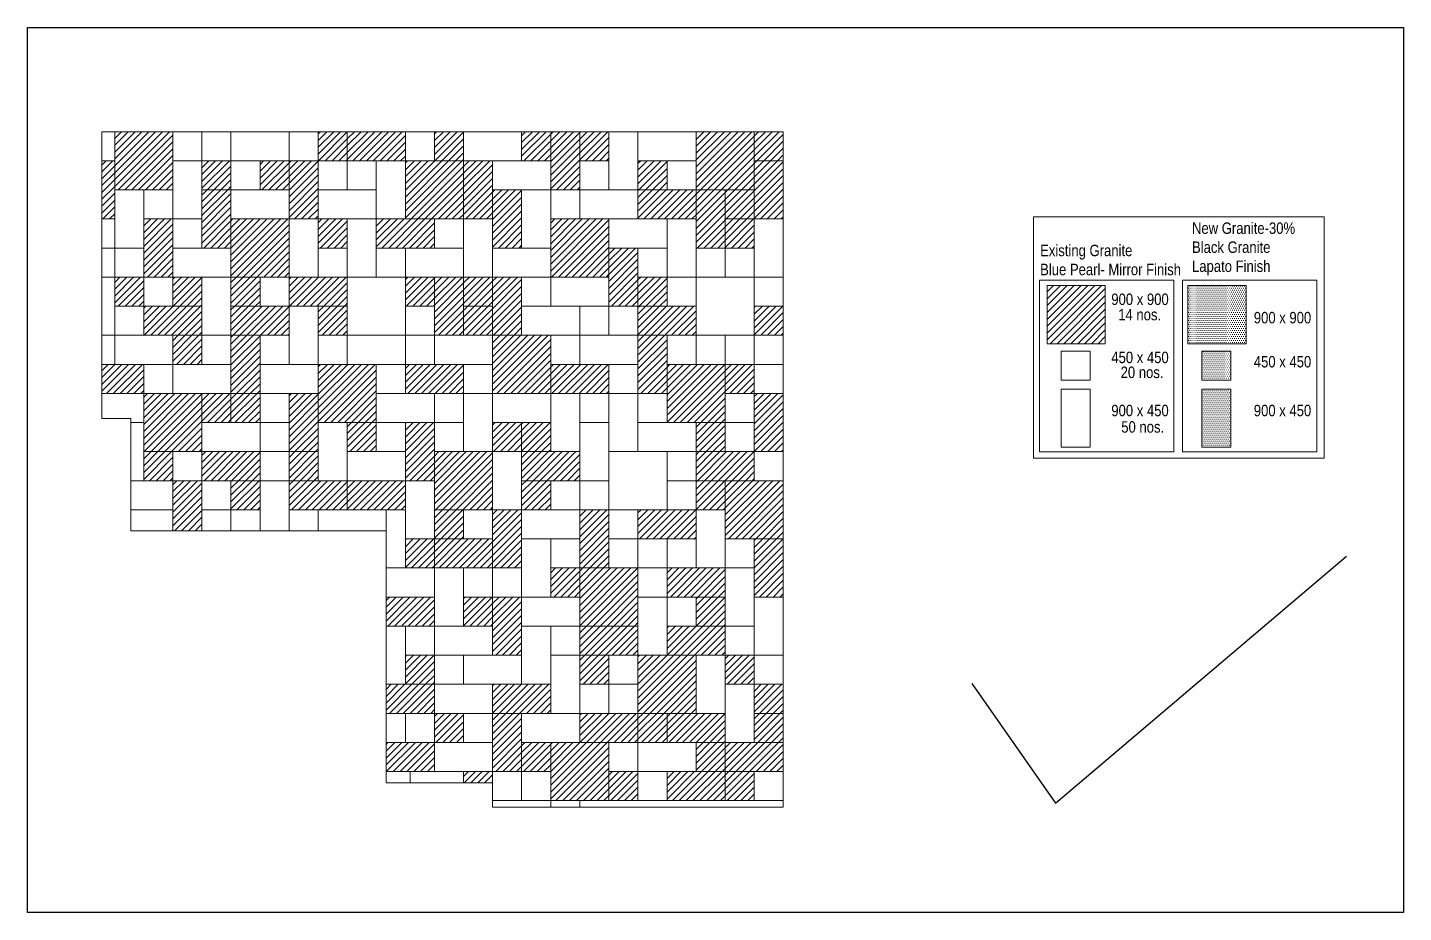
# Model space of a CAD drawing. Header units: millimetres. Extents: x -122165 to 59500, y -31598 to 53500.
# Drawn here: x -79095 to -57795, y -31598 to -17907 of the extents above; entities that cross this region are included whole.
import ezdxf

# ---------------------------------------------------------------- set-up
doc = ezdxf.new("R2010")
doc.units = ezdxf.units.MM
doc.header["$MEASUREMENT"] = 0
doc.layers.add('FLR_INT_Tile', color=7, linetype='Continuous', lineweight=18)
doc.styles.add('1812_INT_FD_FUR_000_R1A$0$ARC_CD_00_R5$0$Standard', font='ARIALN.TTF')

# ---------------------------------------------------------------- blocks, each defined once
blk = doc.blocks.new('FGD')
at = {"layer": 'FLR_INT_Tile', "lineweight": 30, "true_color": 0x636466}
h = blk.add_hatch(dxfattribs=at)
h.set_pattern_fill('ANSI31', color=251, scale=600)
h.paths.add_polyline_path([(65882, 23975), (66332, 23975), (66332, 23525), (65882, 23525)])
h.paths.add_polyline_path([(68132, 23975), (68582, 23975), (68582, 23525), (68132, 23525)])
h.paths.add_polyline_path([(69032, 23525), (69482, 23525), (69482, 23075), (69032, 23075)])
h.paths.add_polyline_path([(70382, 22625), (70832, 22625), (70832, 22175), (70382, 22175)])
h.paths.add_polyline_path([(69032, 21725), (69482, 21725), (69482, 21275), (69032, 21275)])
h.paths.add_polyline_path([(65432, 21275), (65432, 21725), (65882, 21725), (65882, 21275)])
h.paths.add_polyline_path([(64082, 20825), (64082, 21275), (64532, 21275), (64532, 20825)])
h.paths.add_polyline_path([(62282, 23525), (62732, 23525), (62732, 23075), (62282, 23075)])
h.paths.add_polyline_path([(63182, 23525), (63632, 23525), (63632, 23075), (63182, 23075)])
h.paths.add_polyline_path([(61832, 21725), (62282, 21725), (62282, 21275), (61832, 21275)])
h.paths.add_polyline_path([(60932, 21725), (61382, 21725), (61382, 21275), (60932, 21275)])
h.paths.add_polyline_path([(62732, 19925), (63182, 19925), (63182, 19475), (62732, 19475)])
h.paths.add_polyline_path([(64532, 19475), (64982, 19475), (64982, 19025), (64532, 19025)])
h.paths.add_polyline_path([(67232, 18575), (67682, 18575), (67682, 18125), (67232, 18125)])
h.paths.add_polyline_path([(69932, 18575), (70382, 18575), (70382, 18125), (69932, 18125)])
h.paths.add_polyline_path([(70382, 15875), (70832, 15875), (70832, 15425), (70382, 15425)])
h.paths.add_polyline_path([(66332, 16775), (66782, 16775), (66782, 16325), (66332, 16325)])
h.paths.add_polyline_path([(65882, 18125), (66332, 18125), (66332, 17675), (65882, 17675)])
h.paths.add_polyline_path([(65432, 17675), (65882, 17675), (65882, 17225), (65432, 17225)])
h.paths.add_polyline_path([(65432, 15875), (65882, 15875), (65882, 15425), (65432, 15425)])
h.paths.add_polyline_path([(65882, 14975), (66332, 14975), (66332, 14525), (65882, 14525)])
h.paths.add_polyline_path([(66332, 14075), (66782, 14075), (66782, 13900), (66332, 13900)])
h.paths.add_polyline_path([(67232, 14525), (67682, 14525), (67682, 14075), (67232, 14075)])
h.paths.add_polyline_path([(68582, 14075), (69032, 14075), (69032, 13625), (68582, 13625)])
h.paths.add_polyline_path([(69032, 14975), (69482, 14975), (69482, 14525), (69032, 14525)])
h.paths.add_polyline_path([(70832, 14975), (71282, 14975), (71282, 14525), (70832, 14525)])
h.paths.add_polyline_path([(70382, 14075), (70832, 14075), (70832, 13625), (70382, 13625)])
h.paths.add_polyline_path([(70832, 15425), (71282, 15425), (71282, 14975), (70832, 14975)])
h.paths.add_polyline_path([(69932, 16775), (70382, 16775), (70382, 16325), (69932, 16325)])
h.paths.add_polyline_path([(67682, 17225), (68132, 17225), (68132, 16775), (67682, 16775)])
h.paths.add_polyline_path([(66782, 19475), (67232, 19475), (67232, 19025), (66782, 19025)])
h.paths.add_polyline_path([(66332, 21275), (66782, 21275), (66782, 20825), (66332, 20825)])
h.paths.add_polyline_path([(67232, 23975), (67682, 23975), (67682, 23525), (67232, 23525)])
h.paths.add_polyline_path([(64082, 22625), (64532, 22625), (64532, 22175), (64082, 22175)])
h.paths.add_polyline_path([(64082, 23975), (64532, 23975), (64532, 23525), (64082, 23525)])
h.paths.add_polyline_path([(61832, 20825), (62282, 20825), (62282, 20375), (61832, 20375)])
h.paths.add_polyline_path([(61382, 19025), (61832, 19025), (61832, 18575), (61382, 18575)])
h.paths.add_polyline_path([(62732, 18575), (63182, 18575), (63182, 18125), (62732, 18125)])
h.paths.add_polyline_path([(70382, 20375), (70832, 20375), (70832, 19925), (70382, 19925)])
h.paths.add_polyline_path([(70832, 21275), (71282, 21275), (71282, 20825), (70832, 20825)])
h = blk.add_hatch(dxfattribs=at)
h.set_pattern_fill('ANSI31', color=251, scale=600)
h.paths.add_polyline_path([(61832, 23975), (60932, 23975), (60932, 23075), (61832, 23075)])
h.paths.add_polyline_path([(70382, 20375), (69482, 20375), (69482, 19475), (69932, 19475), (70382, 19475), (70382, 19925)])
h = blk.add_hatch(dxfattribs=at)
h.set_pattern_fill('ANSI31', color=251, scale=600)
h.paths.add_polyline_path([(68582, 22175), (69032, 22175), (69032, 21275), (68582, 21275)])
h.paths.add_polyline_path([(69032, 20825), (69482, 20825), (69482, 19925), (69032, 19925)])
h.paths.add_polyline_path([(70832, 19925), (71282, 19925), (71282, 19025), (70832, 19025)])
h.paths.add_polyline_path([(70832, 19025), (70832, 18575), (69932, 18575), (69932, 19025)])
h.paths.add_polyline_path([(63632, 19925), (64082, 19925), (64082, 19025), (63632, 19025)])
h.paths.add_polyline_path([(62282, 18575), (62282, 19025), (63182, 19025), (63182, 18575)])
h.paths.add_polyline_path([(62282, 17799), (61832, 17799), (61832, 18575), (62282, 18575)])
h.paths.add_polyline_path([(64532, 18575), (64532, 18125), (63632, 18125), (63632, 18575)])
h.paths.add_polyline_path([(65432, 19475), (65882, 19475), (65882, 18575), (65432, 18575)])
h.paths.add_polyline_path([(65432, 18575), (65432, 18125), (64532, 18125), (64532, 18575)])
h.paths.add_polyline_path([(65882, 17225), (65882, 17675), (66782, 17675), (66782, 17225)])
h.paths.add_polyline_path([(66782, 18125), (67232, 18125), (67232, 17225), (66782, 17225)])
h.paths.add_polyline_path([(69032, 17675), (69032, 18125), (69932, 18125), (69932, 17675)])
h.paths.add_polyline_path([(68132, 19025), (68132, 18575), (67232, 18575), (67232, 19025)])
h.paths.add_polyline_path([(67682, 15425), (67682, 14975), (66782, 14975), (66782, 15425)])
h.paths.add_polyline_path([(68132, 15875), (68132, 16325), (69032, 16325), (69032, 15875)])
h.paths.add_polyline_path([(70382, 16325), (70382, 15875), (69482, 15875), (69482, 16325)])
h.paths.add_polyline_path([(70382, 14975), (70382, 14525), (69482, 14525), (69482, 14975)])
h.paths.add_polyline_path([(71282, 14525), (71282, 14075), (70382, 14075), (70382, 14525)])
h.paths.add_polyline_path([(70382, 14075), (70382, 13625), (69482, 13625), (69482, 14075)])
h.paths.add_polyline_path([(65132, 14525), (65882, 14525), (65882, 14075), (65132, 14075)])
h.paths.add_polyline_path([(65132, 14975), (65132, 15425), (65882, 15425), (65882, 14975)])
h.paths.add_polyline_path([(63632, 23525), (64082, 23525), (64082, 22625), (63632, 22625)])
h.paths.add_polyline_path([(61382, 20825), (61382, 21275), (62282, 21275), (62282, 20825)])
h.paths.add_polyline_path([(65132, 16325), (65132, 16775), (65882, 16775), (65882, 16325)])
h.paths.add_polyline_path([(66782, 16775), (67232, 16775), (67232, 15875), (66782, 15875)])
h.paths.add_polyline_path([(69482, 16775), (69482, 17225), (70382, 17225), (70382, 16775)])
h.paths.add_polyline_path([(70832, 17675), (71282, 17675), (71282, 16775), (70832, 16775)])
h.paths.add_polyline_path([(66782, 22625), (66332, 22625), (66332, 23525), (66782, 23525)])
h.paths.add_polyline_path([(67232, 22175), (66782, 22175), (66782, 23075), (67232, 23075)])
h.paths.add_polyline_path([(67682, 23975), (68132, 23975), (68132, 23075), (67682, 23075)])
h.paths.add_polyline_path([(63632, 21275), (63632, 21725), (64532, 21725), (64532, 21275)])
h.paths.add_polyline_path([(68132, 18125), (68582, 18125), (68582, 17225), (68132, 17225)])
h.paths.add_polyline_path([(68132, 14525), (68132, 14975), (69032, 14975), (69032, 14525)])
h.paths.add_polyline_path([(66782, 14975), (67232, 14975), (67232, 14075), (66782, 14075)])
h.paths.add_polyline_path([(66332, 20825), (65882, 20825), (65882, 21725), (66332, 21725)])
h.paths.add_polyline_path([(67682, 19925), (67682, 20375), (68582, 20375), (68582, 19925)])
h.paths.add_polyline_path([(69032, 22625), (69032, 23075), (69932, 23075), (69932, 22625)])
h = blk.add_hatch(dxfattribs=at)
h.set_pattern_fill('ANSI31', color=251, scale=600)
h.paths.add_polyline_path([(71282, 23975), (70832, 23975), (70832, 23525), (71282, 23525)])
h.paths.add_polyline_path([(70832, 23075), (70382, 23075), (70382, 22625), (70832, 22625)])
h.paths.add_polyline_path([(66782, 21725), (66332, 21725), (66332, 21275), (66782, 21275)])
h.paths.add_polyline_path([(63182, 21725), (62732, 21725), (62732, 21275), (63182, 21275)])
h.paths.add_polyline_path([(62732, 19925), (62282, 19925), (62282, 19475), (62732, 19475)])
h.paths.add_polyline_path([(64082, 19025), (63632, 19025), (63632, 18575), (64082, 18575)])
h.paths.add_polyline_path([(67682, 19475), (67232, 19475), (67232, 19025), (67682, 19025)])
h.paths.add_polyline_path([(70382, 19475), (69932, 19475), (69932, 19025), (70382, 19025)])
h.paths.add_polyline_path([(68582, 15875), (68132, 15875), (68132, 15425), (68582, 15425)])
h.paths.add_polyline_path([(70382, 14525), (69932, 14525), (69932, 14075), (70382, 14075)])
h = blk.add_hatch(dxfattribs=at)
h.set_pattern_fill('ANSI31', color=251, scale=600)
h.paths.add_polyline_path([(71282, 23525), (70832, 23525), (70832, 22625), (71282, 22625)])
h.paths.add_polyline_path([(70382, 22625), (70382, 23075), (69932, 23075), (69932, 22625), (69932, 22625), (69932, 22175), (70382, 22175)])
h.paths.add_polyline_path([(65882, 22625), (64982, 22625), (64982, 22175), (65882, 22175)])
h.paths.add_polyline_path([(65432, 23975), (64532, 23975), (64532, 23525), (64982, 23525), (65432, 23525), (65432, 23525)])
h = blk.add_hatch(dxfattribs=at)
h.set_pattern_fill('ANSI31', color=251, scale=600)
h.paths.add_polyline_path([(69932, 23975), (70832, 23975), (70832, 23075), (69932, 23075)])
h = blk.add_hatch(dxfattribs=at)
h.set_pattern_fill('ANSI31', color=251, scale=600)
h.paths.add_polyline_path([(60732, 19925), (60732, 20375), (61382, 20375), (61382, 19925)])
h.paths.add_polyline_path([(60732, 23525), (60932, 23525), (60932, 22625), (60732, 22625)])
h.paths.add_polyline_path([(62732, 20825), (63182, 20825), (63182, 19925), (62732, 19925)])
h.paths.add_polyline_path([(69032, 20825), (69032, 21275), (69932, 21275), (69932, 20825)])
h = blk.add_hatch(dxfattribs=at)
h.set_pattern_fill('ANSI31', color=251, scale=600)
h.paths.add_polyline_path([(65432, 23525), (66332, 23525), (66332, 22625), (65432, 22625)])
h = blk.add_hatch(dxfattribs=at)
h.set_pattern_fill('ANSI31', color=251, scale=600)
h.paths.add_polyline_path([(62732, 23075), (62282, 23075), (62282, 22625), (62282, 22175), (62732, 22175), (62732, 22625)])
h.paths.add_polyline_path([(63632, 21275), (62732, 21275), (62732, 20825), (62732, 20825), (63182, 20825), (63632, 20825)])
h = blk.add_hatch(dxfattribs=at)
h.set_pattern_fill('ANSI31', color=251, scale=600)
h.paths.add_polyline_path([(67682, 20375), (67682, 20825), (67232, 20825), (66782, 20825), (66782, 20375), (66782, 20375), (66782, 19925), (67682, 19925)])
h.paths.add_polyline_path([(63632, 22625), (62732, 22625), (62732, 22175), (62732, 22175), (62732, 21725), (63182, 21725), (63632, 21725)])
h.paths.add_polyline_path([(62282, 19925), (61832, 19925), (61382, 19925), (61382, 19025), (61832, 19025), (62282, 19025)])
h.paths.add_polyline_path([(66782, 19025), (66332, 19025), (65882, 19025), (65882, 18575), (65882, 18125), (66332, 18125), (66782, 18125)])
h.paths.add_polyline_path([(69032, 17225), (68132, 17225), (68132, 16775), (68132, 16325), (69032, 16325)])
h.paths.add_polyline_path([(71282, 18575), (70382, 18575), (70382, 18125), (70382, 17675), (70832, 17675), (71282, 17675)])
h = blk.add_hatch(dxfattribs=at)
h.set_pattern_fill('ANSI31', color=251, scale=600)
h.paths.add_polyline_path([(61832, 22625), (61382, 22625), (61382, 22175), (61382, 21725), (61832, 21725)])
h.paths.add_polyline_path([(66332, 20375), (65432, 20375), (65432, 19925), (65882, 19925), (66332, 19925)])
h.paths.add_polyline_path([(67232, 21725), (66782, 21725), (66782, 21275), (66782, 21275), (66782, 20825), (67232, 20825)])
h = blk.add_hatch(dxfattribs=at)
h.set_pattern_fill('ANSI31', color=251, scale=600)
h.paths.add_polyline_path([(67682, 22625), (68582, 22625), (68582, 21725), (67682, 21725)])
h = blk.add_hatch(dxfattribs=at)
h.set_pattern_fill('ANSI31', color=251, scale=600)
h.paths.add_polyline_path([(64982, 20375), (64532, 20375), (64082, 20375), (64082, 19925), (64082, 19475), (64532, 19475), (64982, 19475), (64982, 19925), (64982, 19925)])
h = blk.add_hatch(dxfattribs=at)
h.set_pattern_fill('ANSI31', color=251, scale=600)
h.paths.add_polyline_path([(68582, 14525), (67682, 14525), (67682, 14075), (67682, 13625), (68132, 13625), (68582, 13625), (68582, 14075)])
h.paths.add_polyline_path([(69932, 15875), (69032, 15875), (69032, 15425), (69032, 14975), (69482, 14975), (69932, 14975)])
at = {"layer": 'FLR_INT_Tile', "elevation": -1}
for points in [[(71282, 23975), (60732, 23975), (60732, 19538), (61182, 19538), (61182, 17799), (65132, 17799), (65132, 13900), (66782, 13900), (66782, 13525), (71282, 13525), (71282, 23975)], [(62732, 19475), (62282, 19475)], [(66332, 15875), (66332, 15425)]]:
    blk.add_lwpolyline(points, dxfattribs=at)
for points in [[(60732, 23975), (60932, 23975), (60932, 23525), (60732, 23525)], [(60932, 23075), (61832, 23075), (61832, 23975), (60932, 23975)], [(61832, 23975), (62282, 23975), (62282, 23525), (61832, 23525)], [(62282, 23975), (62732, 23975), (62732, 23525), (62282, 23525)], [(62732, 23525), (62732, 23975), (63632, 23975), (63632, 23525)], [(63632, 23975), (64082, 23975), (64082, 23525), (63632, 23525)], [(64082, 23975), (64532, 23975), (64532, 23525), (64082, 23525)], [(64532, 23525), (64532, 23975), (65432, 23975), (65432, 23525)], [(65882, 23975), (66332, 23975), (66332, 23525), (65882, 23525)], [(67232, 23975), (67682, 23975), (67682, 23525), (67232, 23525)], [(67682, 23975), (68132, 23975), (68132, 23075), (67682, 23075)], [(68132, 23975), (68582, 23975), (68582, 23525), (68132, 23525)], [(68582, 23975), (69032, 23975), (69032, 23075), (68582, 23075)], [(69032, 23525), (69032, 23975), (69932, 23975), (69932, 23525)], [(69932, 23975), (70832, 23975), (70832, 23075), (69932, 23075)], [(70832, 23975), (71282, 23975), (71282, 23525), (70832, 23525)], [(60732, 23525), (60932, 23525), (60932, 22625), (60732, 22625)], [(61832, 23525), (62282, 23525), (62282, 22625), (61832, 22625)], [(62282, 23525), (62732, 23525), (62732, 23075), (62282, 23075)], [(63182, 23525), (63632, 23525), (63632, 23075), (63182, 23075)], [(63632, 23525), (64082, 23525), (64082, 22625), (63632, 22625)], [(64532, 23525), (64982, 23525), (64982, 23075), (64532, 23075)], [(65432, 22625), (64982, 22625), (64982, 23525), (65432, 23525)], [(65432, 23525), (66332, 23525), (66332, 22625), (65432, 22625)], [(66782, 22625), (66332, 22625), (66332, 23525), (66782, 23525)], [(66782, 23075), (66782, 23525), (67682, 23525), (67682, 23075)], [(68132, 23525), (68582, 23525), (68582, 23075), (68132, 23075)], [(69032, 23525), (69482, 23525), (69482, 23075), (69032, 23075)], [(69482, 23525), (69932, 23525), (69932, 23075), (69482, 23075)], [(70832, 23525), (71282, 23525), (71282, 22625), (70832, 22625)], [(60932, 23075), (61382, 23075), (61382, 22175), (60932, 22175)], [(62732, 22625), (62732, 23075), (63632, 23075), (63632, 22625)], [(64082, 22625), (64082, 23075), (64982, 23075), (64982, 22625)], [(67232, 22175), (66782, 22175), (66782, 23075), (67232, 23075)], [(67682, 23075), (68132, 23075), (68132, 22625), (67682, 22625)], [(68132, 22625), (68132, 23075), (69032, 23075), (69032, 22625)], [(69032, 22625), (69032, 23075), (69932, 23075), (69932, 22625)], [(69932, 23075), (70382, 23075), (70382, 22175), (69932, 22175)], [(70382, 23075), (70832, 23075), (70832, 22625), (70382, 22625)], [(60732, 22625), (60932, 22625), (60932, 22175), (60732, 22175)], [(61382, 22625), (61832, 22625), (61832, 21725), (61382, 21725)], [(61832, 22625), (62282, 22625), (62282, 22175), (61832, 22175)], [(62732, 22625), (63632, 22625), (63632, 21725), (62732, 21725)], [(63632, 22625), (64082, 22625), (64082, 21725), (63632, 21725)], [(64082, 22625), (64532, 22625), (64532, 22175), (64082, 22175)], [(64982, 21725), (64532, 21725), (64532, 22625), (64982, 22625)], [(64982, 22175), (64982, 22625), (65882, 22625), (65882, 22175)], [(66782, 21725), (66332, 21725), (66332, 22625), (66782, 22625)], [(67682, 22625), (68582, 22625), (68582, 21725), (67682, 21725)], [(68582, 22175), (68582, 22625), (69482, 22625), (69482, 22175)], [(69482, 22625), (69932, 22625), (69932, 21725), (69482, 21725)], [(70382, 22625), (70832, 22625), (70832, 22175), (70382, 22175)], [(70832, 22625), (71282, 22625), (71282, 21725), (70832, 21725)], [(60732, 22175), (60932, 22175), (60932, 21725), (60732, 21725)], [(60932, 22175), (61382, 22175), (61382, 21725), (60932, 21725)], [(61832, 21725), (61832, 22175), (62732, 22175), (62732, 21725)], [(65432, 21725), (65432, 22175), (66332, 22175), (66332, 21725)], [(66782, 21725), (66782, 22175), (67682, 22175), (67682, 21725)], [(68582, 22175), (69032, 22175), (69032, 21275), (68582, 21275)], [(69032, 22175), (69482, 22175), (69482, 21725), (69032, 21725)], [(69932, 22175), (70382, 22175), (70382, 21725), (69932, 21725)], [(70382, 22175), (70832, 22175), (70832, 21725), (70382, 21725)], [(60732, 21725), (60932, 21725), (60932, 20825), (60732, 20825)], [(60932, 21725), (61382, 21725), (61382, 21275), (60932, 21275)], [(61382, 21725), (61832, 21725), (61832, 21275), (61382, 21275)], [(61832, 21725), (62282, 21725), (62282, 21275), (61832, 21275)], [(62282, 21725), (62732, 21725), (62732, 20825), (62282, 20825)], [(62732, 21725), (63182, 21725), (63182, 21275), (62732, 21275)], [(63632, 21275), (63632, 21725), (64532, 21725), (64532, 21275)], [(64532, 21725), (65432, 21725), (65432, 20825), (64532, 20825)], [(65432, 21275), (65432, 21725), (65882, 21725), (65882, 21275)], [(66332, 20825), (65882, 20825), (65882, 21725), (66332, 21725)], [(67232, 20825), (66782, 20825), (66782, 21725), (67232, 21725)], [(67682, 21275), (67682, 21725), (68582, 21725), (68582, 21275)], [(69032, 21725), (69482, 21725), (69482, 21275), (69032, 21275)], [(69482, 21725), (69932, 21725), (69932, 21275), (69482, 21275)], [(69932, 21725), (70832, 21725), (70832, 20825), (69932, 20825)], [(70832, 21725), (71282, 21725), (71282, 21275), (70832, 21275)], [(60932, 21275), (61382, 21275), (61382, 20825), (60932, 20825)], [(61382, 20825), (61382, 21275), (62282, 21275), (62282, 20825)], [(62732, 20825), (62732, 21275), (63632, 21275), (63632, 20825)], [(63632, 21275), (64082, 21275), (64082, 20375), (63632, 20375)], [(64082, 20825), (64082, 21275), (64532, 21275), (64532, 20825)], [(65432, 21275), (65882, 21275), (65882, 20825), (65432, 20825)], [(66332, 21275), (66782, 21275), (66782, 20825), (66332, 20825)], [(67232, 20825), (67232, 21275), (68132, 21275), (68132, 20825)], [(68132, 21275), (68582, 21275), (68582, 20825), (68132, 20825)], [(69032, 20825), (69032, 21275), (69932, 21275), (69932, 20825)], [(70832, 21275), (71282, 21275), (71282, 20825), (70832, 20825)], [(60932, 20375), (60932, 20825), (61832, 20825), (61832, 20375)], [(61832, 20825), (62282, 20825), (62282, 20375), (61832, 20375)], [(62282, 20825), (62732, 20825), (62732, 20375), (62282, 20375)], [(62732, 20825), (63182, 20825), (63182, 19925), (62732, 19925)], [(63182, 20825), (63632, 20825), (63632, 20375), (63182, 20375)], [(64532, 20375), (64532, 20825), (65432, 20825), (65432, 20375)], [(65432, 20825), (65882, 20825), (65882, 20375), (65432, 20375)], [(65882, 20375), (65882, 20825), (66782, 20825), (66782, 20375)], [(67682, 20825), (68132, 20825), (68132, 20375), (67682, 20375)], [(68132, 20375), (68132, 20825), (69032, 20825), (69032, 20375)], [(69032, 20825), (69482, 20825), (69482, 19925), (69032, 19925)], [(69482, 20825), (69932, 20825), (69932, 20375), (69482, 20375)], [(69932, 20825), (70382, 20825), (70382, 20375), (69932, 20375)], [(70382, 20825), (70832, 20825), (70832, 20375), (70382, 20375)], [(70832, 20825), (71282, 20825), (71282, 20375), (70832, 20375)], [(60732, 19925), (60732, 20375), (61382, 20375), (61382, 19925)], [(61382, 20375), (61832, 20375), (61832, 19925), (61382, 19925)], [(61832, 19925), (61832, 20375), (62732, 20375), (62732, 19925)], [(63182, 19925), (63182, 20375), (64082, 20375), (64082, 19925)], [(64082, 20375), (64982, 20375), (64982, 19475), (64082, 19475)], [(64982, 20375), (65432, 20375), (65432, 19925), (64982, 19925)], [(65432, 19925), (65432, 20375), (66332, 20375), (66332, 19925)], [(66332, 20375), (66782, 20375), (66782, 19925), (66332, 19925)], [(67682, 19925), (67682, 20375), (68582, 20375), (68582, 19925)], [(68582, 20375), (69032, 20375), (69032, 19925), (68582, 19925)], [(69482, 20375), (70382, 20375), (70382, 19475), (69482, 19475)], [(70382, 20375), (70832, 20375), (70832, 19925), (70382, 19925)], [(70832, 20375), (71282, 20375), (71282, 19925), (70832, 19925)], [(61382, 19925), (62282, 19925), (62282, 19025), (61382, 19025)], [(62732, 19925), (63182, 19925), (63182, 19475), (62732, 19475)], [(63632, 19925), (64082, 19925), (64082, 19025), (63632, 19025)], [(64982, 19475), (64982, 19925), (65882, 19925), (65882, 19475)], [(65882, 19925), (66332, 19925), (66332, 19475), (65882, 19475)], [(66332, 19925), (66782, 19925), (66782, 19025), (66332, 19025)], [(67682, 19925), (67682, 19475), (66782, 19475), (66782, 19925)], [(67682, 19925), (68132, 19925), (68132, 19025), (67682, 19025)], [(68132, 19925), (68582, 19925), (68582, 19475), (68132, 19475)], [(68582, 19925), (69032, 19925), (69032, 19025), (68582, 19025)], [(69032, 19925), (69482, 19925), (69482, 19475), (69032, 19475)], [(70382, 19925), (70832, 19925), (70832, 19475), (70382, 19475)], [(70832, 19925), (71282, 19925), (71282, 19025), (70832, 19025)], [(61182, 19475), (61382, 19475), (61382, 18575), (61182, 18575)], [(63182, 19475), (63632, 19475), (63632, 19025), (63182, 19025)], [(64082, 19475), (64532, 19475), (64532, 18575), (64082, 18575)], [(64532, 19475), (64982, 19475), (64982, 19025), (64532, 19025)], [(64982, 19475), (65432, 19475), (65432, 19025), (64982, 19025)], [(65432, 19475), (65882, 19475), (65882, 18575), (65432, 18575)], [(66782, 19475), (67232, 19475), (67232, 19025), (66782, 19025)], [(68132, 19475), (68582, 19475), (68582, 18575), (68132, 18575)], [(69932, 19475), (69932, 19025), (69032, 19025), (69032, 19475)], [(69932, 19475), (70382, 19475), (70382, 19025), (69932, 19025)], [(70382, 19475), (70832, 19475), (70832, 19025), (70382, 19025)], [(61382, 19025), (61832, 19025), (61832, 18575), (61382, 18575)], [(61832, 19025), (62282, 19025), (62282, 18575), (61832, 18575)], [(62282, 18575), (62282, 19025), (63182, 19025), (63182, 18575)], [(63182, 19025), (63632, 19025), (63632, 18575), (63182, 18575)], [(65882, 19025), (66782, 19025), (66782, 18125), (65882, 18125)], [(68132, 19025), (68132, 18575), (67232, 18575), (67232, 19025)], [(68582, 19025), (69482, 19025), (69482, 18125), (68582, 18125)], [(69482, 19025), (69932, 19025), (69932, 18575), (69482, 18575)], [(70832, 19025), (70832, 18575), (69932, 18575), (69932, 19025)], [(70832, 19025), (71282, 19025), (71282, 18575), (70832, 18575)], [(61182, 18125), (61182, 18575), (61832, 18575), (61832, 18125)], [(62282, 17799), (61832, 17799), (61832, 18575), (62282, 18575)], [(62732, 18575), (63182, 18575), (63182, 18125), (62732, 18125)], [(63632, 17799), (63182, 17799), (63182, 18575), (63632, 18575)], [(64532, 18575), (64532, 18125), (63632, 18125), (63632, 18575)], [(65432, 18575), (65432, 18125), (64532, 18125), (64532, 18575)], [(65432, 18575), (65882, 18575), (65882, 17675), (65432, 17675)], [(67232, 18575), (67682, 18575), (67682, 18125), (67232, 18125)], [(67682, 18575), (68132, 18575), (68132, 18125), (67682, 18125)], [(68582, 18575), (68582, 18125), (68132, 18125), (68132, 18575)], [(69482, 18575), (69932, 18575), (69932, 18125), (69482, 18125)], [(69932, 18575), (70382, 18575), (70382, 18125), (69932, 18125)], [(70382, 18575), (71282, 18575), (71282, 17675), (70382, 17675)], [(62282, 18125), (62732, 18125), (62732, 17799), (62282, 17799)], [(63632, 17799), (64082, 17799), (64082, 18125), (63632, 18125)], [(65432, 17225), (65132, 17225), (65132, 18125), (65432, 18125)], [(65882, 18125), (66332, 18125), (66332, 17675), (65882, 17675)], [(66332, 18125), (66782, 18125), (66782, 17675), (66332, 17675)], [(66782, 18125), (67232, 18125), (67232, 17225), (66782, 17225)], [(68132, 18125), (68132, 17675), (67232, 17675), (67232, 18125)], [(68132, 18125), (68582, 18125), (68582, 17225), (68132, 17225)], [(68582, 18125), (69032, 18125), (69032, 17675), (68582, 17675)], [(69032, 17675), (69032, 18125), (69932, 18125), (69932, 17675)], [(69932, 18125), (70382, 18125), (70382, 17225), (69932, 17225)], [(65432, 17675), (65882, 17675), (65882, 17225), (65432, 17225)], [(65882, 17225), (65882, 17675), (66782, 17675), (66782, 17225)], [(67232, 17675), (67682, 17675), (67682, 16775), (67232, 16775)], [(67682, 17675), (68132, 17675), (68132, 17225), (67682, 17225)], [(69032, 17675), (69482, 17675), (69482, 17225), (69032, 17225)], [(69482, 17675), (69932, 17675), (69932, 17225), (69482, 17225)], [(70382, 17675), (70832, 17675), (70832, 17225), (70382, 17225)], [(70832, 17675), (71282, 17675), (71282, 16775), (70832, 16775)], [(65882, 17225), (66332, 17225), (66332, 16325), (65882, 16325)], [(66332, 17225), (66782, 17225), (66782, 16775), (66332, 16775)], [(67682, 17225), (68132, 17225), (68132, 16775), (67682, 16775)], [(68132, 17225), (69032, 17225), (69032, 16325), (68132, 16325)], [(69032, 17225), (69482, 17225), (69482, 16775), (69032, 16775)], [(69482, 16775), (69482, 17225), (70382, 17225), (70382, 16775)], [(70382, 17225), (70832, 17225), (70832, 16325), (70382, 16325)], [(65132, 16325), (65132, 16775), (65882, 16775), (65882, 16325)], [(66332, 16775), (66782, 16775), (66782, 16325), (66332, 16325)], [(66782, 16775), (67232, 16775), (67232, 15875), (66782, 15875)], [(67232, 16325), (67232, 16775), (68132, 16775), (68132, 16325)], [(69032, 16775), (69482, 16775), (69482, 15875), (69032, 15875)], [(69482, 16775), (69932, 16775), (69932, 16325), (69482, 16325)], [(69932, 16775), (70382, 16775), (70382, 16325), (69932, 16325)], [(70832, 16775), (71282, 16775), (71282, 15875), (70832, 15875)], [(65432, 16325), (65882, 16325), (65882, 15875), (65432, 15875)], [(65882, 15875), (65882, 16325), (66782, 16325), (66782, 15875)], [(67232, 16325), (67682, 16325), (67682, 15425), (67232, 15425)], [(67682, 16325), (68132, 16325), (68132, 15875), (67682, 15875)], [(68132, 15875), (68132, 16325), (69032, 16325), (69032, 15875)], [(70382, 16325), (70382, 15875), (69482, 15875), (69482, 16325)], [(70382, 16325), (70832, 16325), (70832, 15875), (70382, 15875)], [(65432, 15875), (65882, 15875), (65882, 15425), (65432, 15425)], [(67682, 15875), (68132, 15875), (68132, 14975), (67682, 14975)], [(68132, 15875), (68582, 15875), (68582, 15425), (68132, 15425)], [(68582, 15875), (69032, 15875), (69032, 15425), (68582, 15425)], [(69032, 15875), (69932, 15875), (69932, 14975), (69032, 14975)], [(69932, 15875), (70382, 15875), (70382, 14975), (69932, 14975)], [(70382, 15875), (70832, 15875), (70832, 15425), (70382, 15425)], [(70832, 15875), (71282, 15875), (71282, 15425), (70832, 15425)], [(65132, 14975), (65132, 15425), (65882, 15425), (65882, 14975)], [(65882, 14975), (65882, 15425), (66782, 15425), (66782, 14975)], [(67682, 15425), (67682, 14975), (66782, 14975), (66782, 15425)], [(68132, 15425), (68582, 15425), (68582, 14975), (68132, 14975)], [(70382, 15425), (70832, 15425), (70832, 14525), (70382, 14525)], [(70832, 15425), (71282, 15425), (71282, 14975), (70832, 14975)], [(65432, 14975), (65882, 14975), (65882, 14525), (65432, 14525)], [(65882, 14975), (66332, 14975), (66332, 14525), (65882, 14525)], [(66332, 14975), (66782, 14975), (66782, 14525), (66332, 14525)], [(66782, 14975), (67232, 14975), (67232, 14075), (66782, 14075)], [(67232, 14525), (67232, 14975), (68132, 14975), (68132, 14525)], [(68132, 14525), (68132, 14975), (69032, 14975), (69032, 14525)], [(69032, 14975), (69482, 14975), (69482, 14525), (69032, 14525)], [(70382, 14975), (70382, 14525), (69482, 14525), (69482, 14975)], [(70832, 14975), (71282, 14975), (71282, 14525), (70832, 14525)], [(65132, 14525), (65882, 14525), (65882, 14075), (65132, 14075)], [(65882, 14075), (65882, 14525), (66782, 14525), (66782, 14075)], [(67232, 14525), (67682, 14525), (67682, 14075), (67232, 14075)], [(67682, 14525), (68582, 14525), (68582, 13625), (67682, 13625)], [(68582, 14525), (69032, 14525), (69032, 14075), (68582, 14075)], [(69932, 14525), (69932, 14075), (69032, 14075), (69032, 14525)], [(69932, 14525), (70382, 14525), (70382, 14075), (69932, 14075)], [(71282, 14525), (71282, 14075), (70382, 14075), (70382, 14525)], [(65132, 14075), (65507, 14075), (65507, 13900), (65132, 13900)], [(66332, 14075), (66782, 14075), (66782, 13900), (66332, 13900)], [(66782, 14075), (67232, 14075), (67232, 13625), (66782, 13625)], [(67232, 14075), (67682, 14075), (67682, 13625), (67232, 13625)], [(68582, 14075), (69032, 14075), (69032, 13625), (68582, 13625)], [(69032, 14075), (69482, 14075), (69482, 13625), (69032, 13625)], [(70382, 14075), (70382, 13625), (69482, 13625), (69482, 14075)], [(70382, 14075), (70832, 14075), (70832, 13625), (70382, 13625)], [(70832, 14075), (71282, 14075), (71282, 13625), (70832, 13625)], [(67682, 13625), (68132, 13625), (68132, 13525), (67682, 13525)]]:
    blk.add_lwpolyline(points, close=True, dxfattribs=at)

msp = doc.modelspace()

# ---------------------------------------------------------------- hatches: boundary and pattern name
at = {"layer": 'FLR_INT_Tile', "lineweight": 30, "true_color": 0x636466}
h = msp.add_hatch(dxfattribs=at)
h.set_pattern_fill('ANSI31', color=251, scale=600)
h.set_pattern_definition([(45, (-135812.57, -43481.38), (-53.03301, 53.03301), [])])
h.paths.add_polyline_path([(-63311, -21898), (-62411, -21898), (-62411, -22798), (-63311, -22798)])
at = {"layer": 'FLR_INT_Tile', "true_color": 0x636466}
h = msp.add_hatch(dxfattribs=at)
h.set_pattern_fill('DOTS', color=251, scale=500)
h.set_pattern_definition([(0, (-58303.706, -13750.886), (15.625, 31.25), [0, -31.25])])
h.paths.add_polyline_path([(-61133, -21898), (-60233, -21898), (-60233, -22798), (-61133, -22798)])
h = msp.add_hatch(dxfattribs=at)
h.set_pattern_fill('DOTS', color=251, scale=500)
h.set_pattern_definition([(0, (-58303.706, -13611.4), (15.625, 31.25), [0, -31.25])])
h.paths.add_polyline_path([(-60916, -22913), (-60466, -22913), (-60466, -23363), (-60916, -23363)])
h = msp.add_hatch(dxfattribs=at)
h.set_pattern_fill('DOTS', color=251, scale=500)
h.set_pattern_definition([(0, (-58303.706, -13495.163), (15.625, 31.25), [0, -31.25])])
h.paths.add_polyline_path([(-60916, -23501), (-60466, -23501), (-60466, -24401), (-60916, -24401)])

# ---------------------------------------------------------------- linework, layer by layer
at = {"layer": 'FLR_INT_Tile', "color": 5, "lineweight": 30}
msp.add_lwpolyline([(-79095, -17907), (-57795, -17907), (-57795, -31598), (-79095, -31598)], close=True, dxfattribs=at)
at = {"layer": 'FLR_INT_Tile'}
for points in [[(-59021, -20833), (-63522, -20833), (-63522, -24568), (-59021, -24568)], [(-63432, -21815), (-61352, -21815), (-61352, -24473), (-63432, -24473)], [(-63311, -21898), (-62411, -21898), (-62411, -22798), (-63311, -22798)], [(-61216, -21815), (-59137, -21815), (-59137, -24473), (-61216, -24473)], [(-61133, -21898), (-60233, -21898), (-60233, -22798), (-61133, -22798)], [(-63094, -22913), (-62644, -22913), (-62644, -23363), (-63094, -23363)], [(-60916, -22913), (-60466, -22913), (-60466, -23363), (-60916, -23363)], [(-63094, -23501), (-62644, -23501), (-62644, -24401), (-63094, -24401)], [(-60916, -23501), (-60466, -23501), (-60466, -24401), (-60916, -24401)]]:
    msp.add_lwpolyline(points, close=True, dxfattribs=at)
at = {"layer": 'FLR_INT_Tile', "color": 5, "lineweight": 30}
msp.add_lwpolyline([(-64478, -28057), (-63182, -29907), (-58675, -26084)], dxfattribs=at)

# ---------------------------------------------------------------- block references
msp.add_blockref('FGD', (-138678, -43493), dxfattribs=at)

# ---------------------------------------------------------------- texts
at = {"layer": 'FLR_INT_Tile', "char_height": 176.56, "attachment_point": 7, "style": '1812_INT_FD_FUR_000_R1A$0$ARC_CD_00_R5$0$Standard'}
for s, width, insert in [('\\pt882.82;New Granite-30% Black Granite Lapato Finish ', 1774.01, (-61069, -21741)), ('\\pt882.82;Existing Granite\\PBlue Pearl- Mirror Finish', 2168.23, (-63420, -21741)), ('\\pt882.82;900 x 900', 1774.01, (-62318, -22202)), ('\\pt882.82;14 nos.', 648.04, (-62211, -22439)), ('\\pt882.82;900 x 900', 1774.01, (-60112, -22486)), ('\\pt882.82;450 x 450', 1774.01, (-62318, -23101)), ('\\pt882.82;450 x 450', 1774.01, (-60112, -23168)), ('\\pt882.82;20 nos.', 648.04, (-62174, -23332)), ('\\pt882.82;900 x 450', 1774.01, (-62318, -23923)), ('\\pt882.82;900 x 450', 1774.01, (-60112, -23923)), ('\\pt882.82;50 nos.', 648.04, (-62164, -24177))]:
    msp.add_mtext_dynamic_manual_height_columns(s, width=width, gutter_width=3000, heights=[0], dxfattribs=dict(at, insert=insert))

doc.saveas('drawing.dxf')
